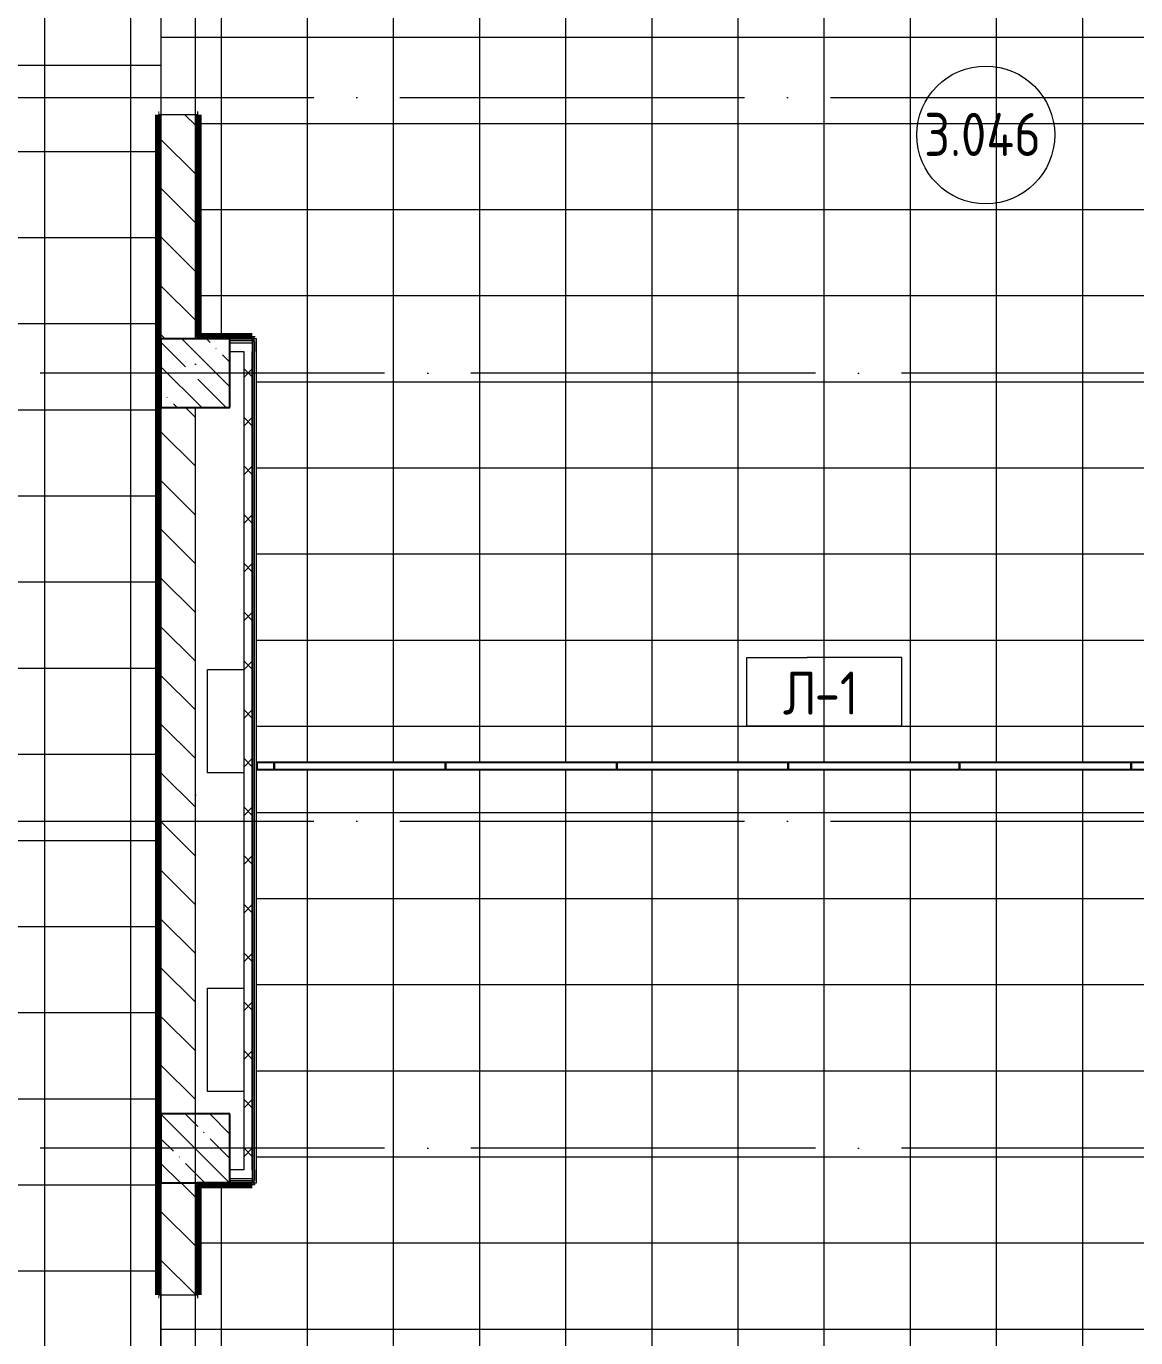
# Model space of a CAD drawing. Header units: millimetres. Extents: x 97 to 215964, y -4577 to 60645.
# Drawn here: x 203066 to 209506, y 3025 to 10639 of the extents above; entities that cross this region are included whole.
import ezdxf

# ---------------------------------------------------------------- set-up
doc = ezdxf.new("R2010")
doc.units = ezdxf.units.MM
doc.linetypes.add('ADSK_Линия сетки', pattern=[2500, 2000, -250, 0, -250])
for name, color, linetype, lineweight in [('A-AREA-____-IDEN', 2, 'Continuous', 20), ('A-FLOR-____-IDEN', 11, 'Continuous', 20), ('A-FLOR-____-OTLN', 192, 'Continuous', 9), ('A-FLOR-____-PATT', 8, 'Continuous', 9), ('A-GENM-____-MCUT', 13, 'Continuous', 9), ('A-GENM-____-OTLN', 13, 'Continuous', 9), ('A-WALL-____-MCUT', 113, 'Continuous', 9), ('A-WALL-____-PATT', 111, 'Continuous', 9), ('A-WALL-FNSH-MCUT', 113, 'Continuous', 9), ('I-WALL-____-OTLN', 2, 'Continuous', 9), ('S-COLS-____-MCUT', 52, 'Continuous', 9), ('S-COLS-____-OTLN', 52, 'Continuous', 9), ('S-GRID-____-OTLN', 1, 'Continuous', 9)]:
    doc.layers.add(name, color=color, linetype=linetype, lineweight=lineweight)
doc.styles.add('GOST Common', font='GOST_Common.ttf', dxfattribs={"width": 0.9, "height": 250})
pattern_1 = [(135, (0, 0), (-141.42136, -141.42136), [])]

# ---------------------------------------------------------------- blocks, each defined once
blk = doc.blocks.new('BSC_Колонна _Прямоугольная - 400x400-V98-О_АИ_ПП_8_400_Целиком')
at = {"layer": 'S-COLS-____-OTLN', "lineweight": 5}
h = blk.add_hatch(dxfattribs=at)
h.set_pattern_fill('FP_108', color=256, style=0, pattern_type=2)
h.set_pattern_definition([(135, (-145249.98, -8625), (-142.56192, -142.56192), []), (135, (-145107.42, -8625), (-142.56192, -142.56192), [252.016, -50.403, 3.353, -47.05])])
h.paths.add_polyline_path([(-200, -200), (200, -200), (200, 200), (-200, 200)])
at = {"layer": 'S-COLS-____-MCUT', "color": 130, "lineweight": 25}
for p, q in [((200, 200), (-200, 200)), ((-200, 200), (-200, -200)), ((200, -200), (200, 200)), ((-200, -200), (200, -200))]:
    blk.add_line(p, q, dxfattribs=at)
blk = doc.blocks.new('BSC_Колонна _Прямоугольная - 400x400-V100-О_АИ_ПП_8_400_Целиком')
at = {"layer": 'S-COLS-____-OTLN', "lineweight": 5}
h = blk.add_hatch(dxfattribs=at)
h.set_pattern_fill('FP_110', color=256, style=0, pattern_type=2)
h.set_pattern_definition([(135, (-145249.98, -4125), (-142.56192, -142.56192), []), (135, (-145107.42, -4125), (-142.56192, -142.56192), [252.016, -50.403, 3.353, -47.05])])
h.paths.add_polyline_path([(-200, -200), (200, -200), (200, 200), (-200, 200)])
at = {"layer": 'S-COLS-____-MCUT', "color": 130, "lineweight": 25}
for p, q in [((200, 200), (-200, 200)), ((-200, 200), (-200, -200)), ((200, -200), (200, 200)), ((-200, -200), (200, -200))]:
    blk.add_line(p, q, dxfattribs=at)
blk = doc.blocks.new('101_Трансформируемая перегородка - 101_Трансформируемая перегородка без двери-38025958-О_АИ_ПП_8_400_Целиком')
at = {"layer": 'A-GENM-____-MCUT', "color": 130, "lineweight": 25}
for p, q in [((100, 0), (0, 0)), ((0, 0), (0, -40)), ((100, -40), (100, 0)), ((100, 0), (100, -40)), ((1094.7, 0), (100, 0)), ((2089.5, 0), (1094.7, 0)), ((1094.7, 0), (1094.7, -40)), ((1094.7, -40), (1094.7, 0)), ((3084.2, 0), (2089.5, 0)), ((2089.5, 0), (2089.5, -40)), ((2089.5, -40), (2089.5, 0)), ((4079, 0), (3084.2, 0)), ((3084.2, 0), (3084.2, -40)), ((3084.2, -40), (3084.2, 0)), ((5073.7, 0), (4079, 0)), ((4079, 0), (4079, -40)), ((4079, -40), (4079, 0)), ((6068.4, 0), (5073.7, 0)), ((5073.7, 0), (5073.7, -40)), ((5073.7, -40), (5073.7, 0)), ((7063.2, 0), (6068.4, 0)), ((6068.4, 0), (6068.4, -40)), ((6068.4, -40), (6068.4, 0)), ((7063.2, -40), (7063.2, 0)), ((7163.2, 0), (7063.2, 0)), ((7063.2, 0), (7063.2, -40)), ((7163.2, -40), (7163.2, 0)), ((0, -40), (100, -40)), ((100, -40), (1094.7, -40)), ((1094.7, -40), (2089.5, -40)), ((2089.5, -40), (3084.2, -40)), ((3084.2, -40), (4079, -40)), ((4079, -40), (5073.7, -40)), ((5073.7, -40), (6068.4, -40)), ((6068.4, -40), (7063.2, -40)), ((7063.2, -40), (7163.2, -40))]:
    blk.add_line(p, q, dxfattribs=at)
blk = doc.blocks.new('0083_СОШ675_АР_R22_rvt-1-О_АИ_ПП_8_400_Целиком')
at = {"layer": 'A-WALL-____-PATT', "lineweight": 5}
h = blk.add_hatch(dxfattribs=at)
h.set_pattern_fill('FP_10', color=10, style=0, pattern_type=2)
h.set_pattern_definition(pattern_1)
h.paths.add_polyline_path([(145250, 8825), (145250, 10125), (145050, 10125), (145050, 8825)])
h.paths.add_polyline_path([(145250, 12625), (145250, 12925), (145050, 12925), (145050, 12625)])
h = blk.add_hatch(dxfattribs=at)
h.set_pattern_fill('FP_17', color=252, style=0, pattern_type=2)
h.set_pattern_definition([(45, (0, 0), (-141.42136, 141.42136), []), (135, (0, 0), (-141.42136, -141.42136), [])])
h.paths.add_polyline_path([(145580, 4000), (145580, 8750), (145530, 8750), (145530, 4000)])
h = blk.add_hatch(dxfattribs=at)
h.set_pattern_fill('FP_10', color=10, style=0, pattern_type=2)
h.set_pattern_definition(pattern_1)
h.paths.add_polyline_path([(145050, 4325), (145250, 4325), (145250, 8425), (145050, 8425), (145050, 5987.1)])
h = blk.add_hatch(dxfattribs=at)
h.set_pattern_fill('FP_10', color=10, style=0, pattern_type=2)
h.set_pattern_definition(pattern_1)
h.paths.add_polyline_path([(145250, 225), (145250, 775), (145050, 775), (145050, 225)])
h.paths.add_polyline_path([(145250, 3275), (145250, 3925), (145050, 3925), (145050, 3275)])
at = {"layer": 'A-FLOR-____-OTLN', "color": 90}
for p, q in [((145320, 6305), (145320, 6905)), ((145320, 6905), (145530, 6905)), ((145530, 6305), (145320, 6305)), ((145320, 4455), (145320, 5055)), ((145320, 5055), (145530, 5055)), ((145530, 4455), (145320, 4455))]:
    blk.add_line(p, q, dxfattribs=at)
at = {"layer": 'A-WALL-____-MCUT', "color": 50, "lineweight": 13}
for p, q in [((145050, 10125), (145050, 8825)), ((145250, 10125), (145050, 10125)), ((145250, 8825), (145250, 10125)), ((145580, 8800), (145450, 8800)), ((145580, 8800), (145580, 8750)), ((145450, 8750), (145530, 8750)), ((145530, 8750), (145530, 4000)), ((145580, 4000), (145580, 8750)), ((145050, 8425), (145050, 4325)), ((145250, 4325), (145250, 8425)), ((145530, 4000), (145450, 4000)), ((145580, 4000), (145580, 3950)), ((145050, 3925), (145050, 3275)), ((145250, 3275), (145250, 3925)), ((145450, 3950), (145580, 3950)), ((145050, 3275), (145250, 3275))]:
    blk.add_line(p, q, dxfattribs=at)
at = {"layer": 'A-WALL-____-MCUT', "color": 10, "lineweight": 5}
for p, q in [((145592.5, 8812.5), (145450, 8812.5)), ((145592.5, 8812.5), (145592.5, 8800)), ((145592.5, 8800), (145592.5, 8750)), ((145592.5, 4000), (145592.5, 8750)), ((145592.5, 4000), (145592.5, 3950)), ((145450, 3937.5), (145592.5, 3937.5)), ((145592.5, 3950), (145592.5, 3937.5))]:
    blk.add_line(p, q, dxfattribs=at)
at = {"layer": 'A-WALL-FNSH-MCUT', "color": 90}
for p, q in [((145605, 8825), (145450, 8825)), ((145605, 8812.5), (145605, 8825)), ((145605, 8800), (145605, 8812.5)), ((145605, 8750), (145605, 8800)), ((145605, 4000), (145605, 8750)), ((145605, 3950), (145605, 4000)), ((145450, 3925), (145605, 3925)), ((145605, 3937.5), (145605, 3950)), ((145605, 3925), (145605, 3937.5))]:
    blk.add_line(p, q, dxfattribs=at)
at = {"layer": 'A-GENM-____-OTLN', "color": 90, "lineweight": 9, "rotation": 180}
blk.add_blockref('101_Трансформируемая перегородка - 101_Трансформируемая перегородка без двери-38025958-О_АИ_ПП_8_400_Целиком', (152770.2, 6325), dxfattribs=at)
at = {"layer": 'S-COLS-____-OTLN', "color": 90, "lineweight": 9}
for name, p in [('BSC_Колонна _Прямоугольная - 400x400-V98-О_АИ_ПП_8_400_Целиком', (145250, 8625)), ('BSC_Колонна _Прямоугольная - 400x400-V100-О_АИ_ПП_8_400_Целиком', (145250, 4125))]:
    blk.add_blockref(name, p, dxfattribs=at)
blk = doc.blocks.new('ADSK_Марка_Перекрытие - Типоразмер_ADSK_Марка-158127-О_АИ_ПП_8_400_Целиком')
at = {"layer": 'A-FLOR-____-IDEN'}
for p, q in [((-4.5, 4), (-1, 4)), ((-4.5, 0), (-4.5, 4)), ((4.5, 4), (-1, 4)), ((4.5, 0), (4.5, 4)), ((4.5, 0), (-4.5, 0)), ((-4.5, 0), (4, 0))]:
    blk.add_line(p, q, dxfattribs=at)
blk = doc.blocks.new('ADSK_Марка_Помещение_ОдноЗначение - Номер-159740-О_АИ_ПП_8_400_Целиком')
at = {"layer": 'A-AREA-____-IDEN'}
blk.add_circle((0, 0), 4, dxfattribs=at)

msp = doc.modelspace()

# ---------------------------------------------------------------- hatches: boundary and pattern name
at = {"layer": 'A-FLOR-____-PATT'}
h = msp.add_hatch(dxfattribs=at)
h.set_pattern_fill('FP_191', color=256, style=0, pattern_type=2)
h.set_pattern_definition([(0, (207697.87, 6575), (0, 500), []), (90, (207697.87, 6575), (-500, 3e-14), [])])
h.paths.add_polyline_path([(204780.386709, 40.000586), (211332.865903, 40.000586), (211332.865903, 225), (211337.865903, 225.753424), (211337.865903, 235.000586), (211347.865903, 235.000586), (211348.676745, 240.000586), (211532.865903, 240.000586), (211532.865903, 3910.000586), (211340.843981, 3910.000586), (211340.843981, 3915.000586), (211330.843981, 3915.000586), (211330.843981, 3925), (211325.843981, 3925), (211325.843981, 4741.090714), (211330.843981, 4741.090714), (211330.843981, 4751.090714), (211340.843981, 4751.090714), (211340.843981, 4756.090714), (211532.865903, 4756.090714), (211532.865903, 6325.000586), (204404.887824, 6325.000586), (204404.887824, 6365.000586), (211532.865903, 6365.000586), (211532.865903, 8410.000586), (211340.843981, 8410.000586), (211340.843981, 8420.000586), (211325.843981, 8420.000586), (211325.843981, 9415.355837), (211330.843981, 9415.355837), (211330.843981, 9425.355837), (211340.843981, 9425.355837), (211340.843981, 9430.355837), (211532.865903, 9430.355837), (211532.865903, 12910.000586), (211347.865903, 12910.000586), (211347.865903, 12915.000586), (211337.865903, 12915.000586), (211337.865903, 12925), (211332.865903, 12925.422544), (211332.865903, 13110.11992), (204262.865903, 13110.11992), (204262.865903, 12925.235296), (204257.865903, 12925), (204257.865903, 12915.235296), (204247.865903, 12915.235296), (204246.811281, 12910.235296), (204062.865903, 12910.235296), (204062.865903, 12625), (203847.865903, 12625), (203847.887824, 10125), (204062.865903, 10125), (204062.865903, 8840.001172), (204377.865903, 8840.001172), (204377.865903, 8835.001172), (204387.865903, 8835.001172), (204387.865903, 8825.001172), (204402.887824, 8825), (204402.887824, 3925), (204387.865903, 3925), (204387.865903, 3915.000586), (204377.865903, 3915.000586), (204377.865903, 3910.000586), (204062.865903, 3910.000586), (204062.865903, 3274.999414), (203847.865903, 3274.999414), (203847.887824, 774.999414), (204062.865903, 773.869278), (204062.865903, 240.000586), (204247.865903, 240.000586), (204247.865903, 235.000586), (204257.865903, 235.000586), (204257.865903, 225.000586), (204262.865903, 225), (204262.865903, 40.000586)])
h.paths.add_polyline_path([(211347.865903, 3925.000586), (211347.865903, 4325), (211340.843981, 4325), (211340.843981, 3925.000586)])
h.paths.add_polyline_path([(211547.865903, 4740), (211547.806705, 4741.090714), (211547.844567, 4740)])
h.paths.add_polyline_path([(211347.865903, 8425.000586), (211347.865903, 8825), (211340.843981, 8825), (211340.843981, 8425.000586), (211347.85569, 8425.000586)])
h = msp.add_hatch(dxfattribs=at)
h.set_pattern_fill('FP_207', color=256, style=0, pattern_type=2)
h.set_pattern_definition([(0, (199672.87, 6412.5), (0, 500), []), (90, (199672.87, 6412.5), (-500, 3e-14), [])])
h.paths.add_polyline_path([(199773.640687, 40.000586), (203447.865903, 40.000586), (203447.865903, 225), (203452.865903, 225.000586), (203452.865903, 235.000586), (203462.865903, 235.000586), (203462.865903, 240.000586), (203832.865903, 240.000586), (203832.865903, 774.999414), (203847.865903, 774.999414), (203847.865903, 3274.999414), (203832.865903, 3274.999414), (203832.865903, 10125), (203847.865903, 10125), (203847.865903, 12625), (203832.865903, 12625), (203832.865903, 12800), (199257.887824, 12800), (199257.887824, 12790.000586), (199247.887824, 12790.000586), (199247.887824, 12785.000586), (195737.887825, 12785.000586), (195737.887825, 12470.000607), (195732.887825, 12470.000607), (195732.887218, 12460.000607), (195722.887825, 12460.000607), (195722.173539, 12455.000607), (195512.887824, 12455.000607), (195512.887824, 11925), (195497.865903, 11924.225435), (195497.887824, 10825), (195512.887824, 10825), (195512.887824, 10440.001172), (199247.887824, 10440.001172), (199247.887824, 10435.001172), (199257.887824, 10435.001172), (199257.887824, 10425.001172), (199262.887824, 10424.940931), (199262.887824, 8749.999414), (199247.865903, 8749.999414), (199247.865903, 8714.999414), (199047.865903, 8714.999414), (199047.887824, 7109.999414), (199262.887824, 7110.001172), (199262.887824, 240.000586), (199652.865903, 240.000586), (199652.865903, 235.000586), (199662.865903, 235.000586), (199662.865903, 225.000586), (199667.865903, 224.615949), (199667.865903, 40.000586)])
at = {"layer": 'A-WALL-____-PATT'}
h = msp.add_hatch(color=7, dxfattribs=at)
h.paths.add_polyline_path([(204047.865903, 8825.000586), (204057.865903, 8825.000586), (204057.865903, 10125), (204047.865903, 10125), (204047.865903, 9895.192261)])
h.paths.add_polyline_path([(204057.865903, 12625), (204057.865903, 12915.235296), (204047.865903, 12915.235296), (204047.865903, 12625)])
h = msp.add_hatch(color=7, dxfattribs=at)
h.paths.add_polyline_path([(203847.865903, 235.000586), (203847.865903, 774.999414), (203837.865903, 774.999414), (203837.865903, 235.000586)])
h.paths.add_polyline_path([(203847.865903, 3274.999414), (203847.865903, 10125), (203837.865903, 10125), (203837.865903, 3274.999414)])
h.paths.add_polyline_path([(203837.865903, 12625), (203847.865903, 12625), (203847.865903, 12800.000586), (203837.865903, 12800.000586)])
for points in [[(204387.865903, 8825.001172), (204387.865903, 8835.001172), (204057.865903, 8835.001172), (204057.865903, 8825.001172), (204377.865903, 8825.001172)], [(204387.865903, 3915.000586), (204387.865903, 8825.001172), (204377.865903, 8825.001172), (204377.865903, 3915.000586)], [(204247.865903, 3915.000586), (204377.865903, 3915.000586), (204377.865903, 3925.000586), (204047.865903, 3925), (204047.865903, 3915.000586), (204175.800216, 3915.000586)]]:
    msp.add_hatch(color=7, dxfattribs=at).paths.add_polyline_path(points)
h = msp.add_hatch(color=7, dxfattribs=at)
h.paths.add_polyline_path([(204057.865903, 225.000586), (204057.865903, 774.999414), (204047.865903, 774.999414), (204047.865903, 225.000586)])
h.paths.add_polyline_path([(204057.865903, 3274.999414), (204057.865903, 3915.000586), (204047.865903, 3915.000586), (204047.865903, 3274.999414)])

# ---------------------------------------------------------------- linework, layer by layer
at = {"layer": 'A-FLOR-____-OTLN'}
for p, q in [((203847.865903, 12625), (203847.865903, 10125)), ((203847.865903, 3274.999414), (203847.865903, 774.999414)), ((203847.865903, 774.999414), (203847.865903, 3274.999414))]:
    msp.add_line(p, q, dxfattribs=at)
at = {"layer": 'A-WALL-____-MCUT', "color": 7}
for p, q in [((203837.865903, 10125), (203837.865903, 3274.999414)), ((203847.865903, 10125), (203837.865903, 10125)), ((203847.865903, 8825), (203847.865903, 10125)), ((204047.865903, 10125), (204047.865903, 8825.000586)), ((204057.865903, 10125), (204047.865903, 10125)), ((204057.865903, 8835.001172), (204057.865903, 10125)), ((204387.865903, 8835.001172), (204057.865903, 8835.001172)), ((204387.865903, 3915.000586), (204387.865903, 8835.001172)), ((204247.865903, 8825.001172), (204377.865903, 8825.001172)), ((204377.865903, 8825.001172), (204377.865903, 3925.000586)), ((203847.865903, 4325), (203847.865903, 8425)), ((203847.865903, 3274.999414), (203847.865903, 3925)), ((204047.865903, 3925), (204047.865903, 3274.999414)), ((204057.865903, 3915.000586), (204387.865903, 3915.000586)), ((204057.865903, 3274.999414), (204057.865903, 3915.000586)), ((204377.865903, 3925.000586), (204247.865903, 3925.000586)), ((203837.865903, 3274.999414), (203847.865903, 3274.999414)), ((204047.865903, 3274.999414), (204057.865903, 3274.999414))]:
    msp.add_line(p, q, dxfattribs=at)
at = {"layer": 'I-WALL-____-OTLN', "color": 5, "lineweight": 90}
for p, q in [((203832.865903, 3274.999414), (203832.865903, 10125)), ((203837.865903, 10125), (203832.865903, 10125)), ((204062.865903, 10125), (204057.865903, 10125)), ((204062.865903, 10125), (204062.865903, 8840.001172)), ((204062.865903, 8840.001172), (204377.865903, 8840.001172)), ((204377.865903, 8835.001172), (204377.865903, 8840.001172)), ((204377.865903, 3910.000586), (204057.865903, 3910.000586)), ((204062.865903, 3915.156836), (204062.865903, 3274.999414)), ((204377.865903, 3910.000586), (204377.865903, 3915.000586)), ((203832.865903, 3274.999414), (203837.865903, 3274.999414)), ((204057.865903, 3274.999414), (204062.865903, 3274.999414))]:
    msp.add_line(p, q, dxfattribs=at)
at = {"layer": 'S-GRID-____-OTLN', "linetype": 'ADSK_Линия сетки'}
for p, q in [((204047.888824, -3572.657751), (204047.888824, 60644.999414)), ((55228.336609, 10225.000586), (215146.441901, 10225.000586)), ((215146.441901, 8625.060253), (158117.887824, 8625.060253)), ((55228.336609, 6025.000586), (215146.441901, 6025.000586)), ((215146.441901, 4125.11992), (158117.887824, 4125.11992))]:
    msp.add_line(p, q, dxfattribs=at)

# ---------------------------------------------------------------- block references
at = {"color": 250, "lineweight": 5}
msp.add_blockref('0083_СОШ675_АР_R22_rvt-1-О_АИ_ПП_8_400_Целиком', (58797.887824, 0), dxfattribs=at)
at = {"layer": 'A-AREA-____-IDEN', "xscale": 99.99999999999993, "yscale": 99.99999999999993, "zscale": 99.99999999999993}
msp.add_blockref('ADSK_Марка_Помещение_ОдноЗначение - Номер-159740-О_АИ_ПП_8_400_Целиком', (208635.503465, 10008.252081), dxfattribs=at)
at = {"layer": 'A-FLOR-____-IDEN', "xscale": 99.99999999999993, "yscale": 99.99999999999993, "zscale": 99.99999999999993}
msp.add_blockref('ADSK_Марка_Перекрытие - Типоразмер_ADSK_Марка-158127-О_АИ_ПП_8_400_Целиком', (207697.865903, 6575.001978), dxfattribs=at)

# ---------------------------------------------------------------- texts
at = {"layer": 'A-AREA-____-IDEN', "lineweight": 9, "insert": (208277.296208, 10135.977153), "char_height": 250, "width": 880.252875, "attachment_point": 1, "style": 'GOST Common'}
msp.add_mtext('3.046', dxfattribs=at)
at = {"layer": 'A-FLOR-____-IDEN', "lineweight": 9, "char_height": 250, "attachment_point": 1, "style": 'GOST Common'}
for s, insert, width in [('\\fGOST Common|b0|i0|c204|p34|;\\W.9;Л', (207458.185057, 6892.839553), 223.6708125), ('-1', (207642.731932, 6892.839553), 331.898625)]:
    msp.add_mtext(s, dxfattribs=dict(at, insert=insert, width=width))

doc.saveas('drawing.dxf')
